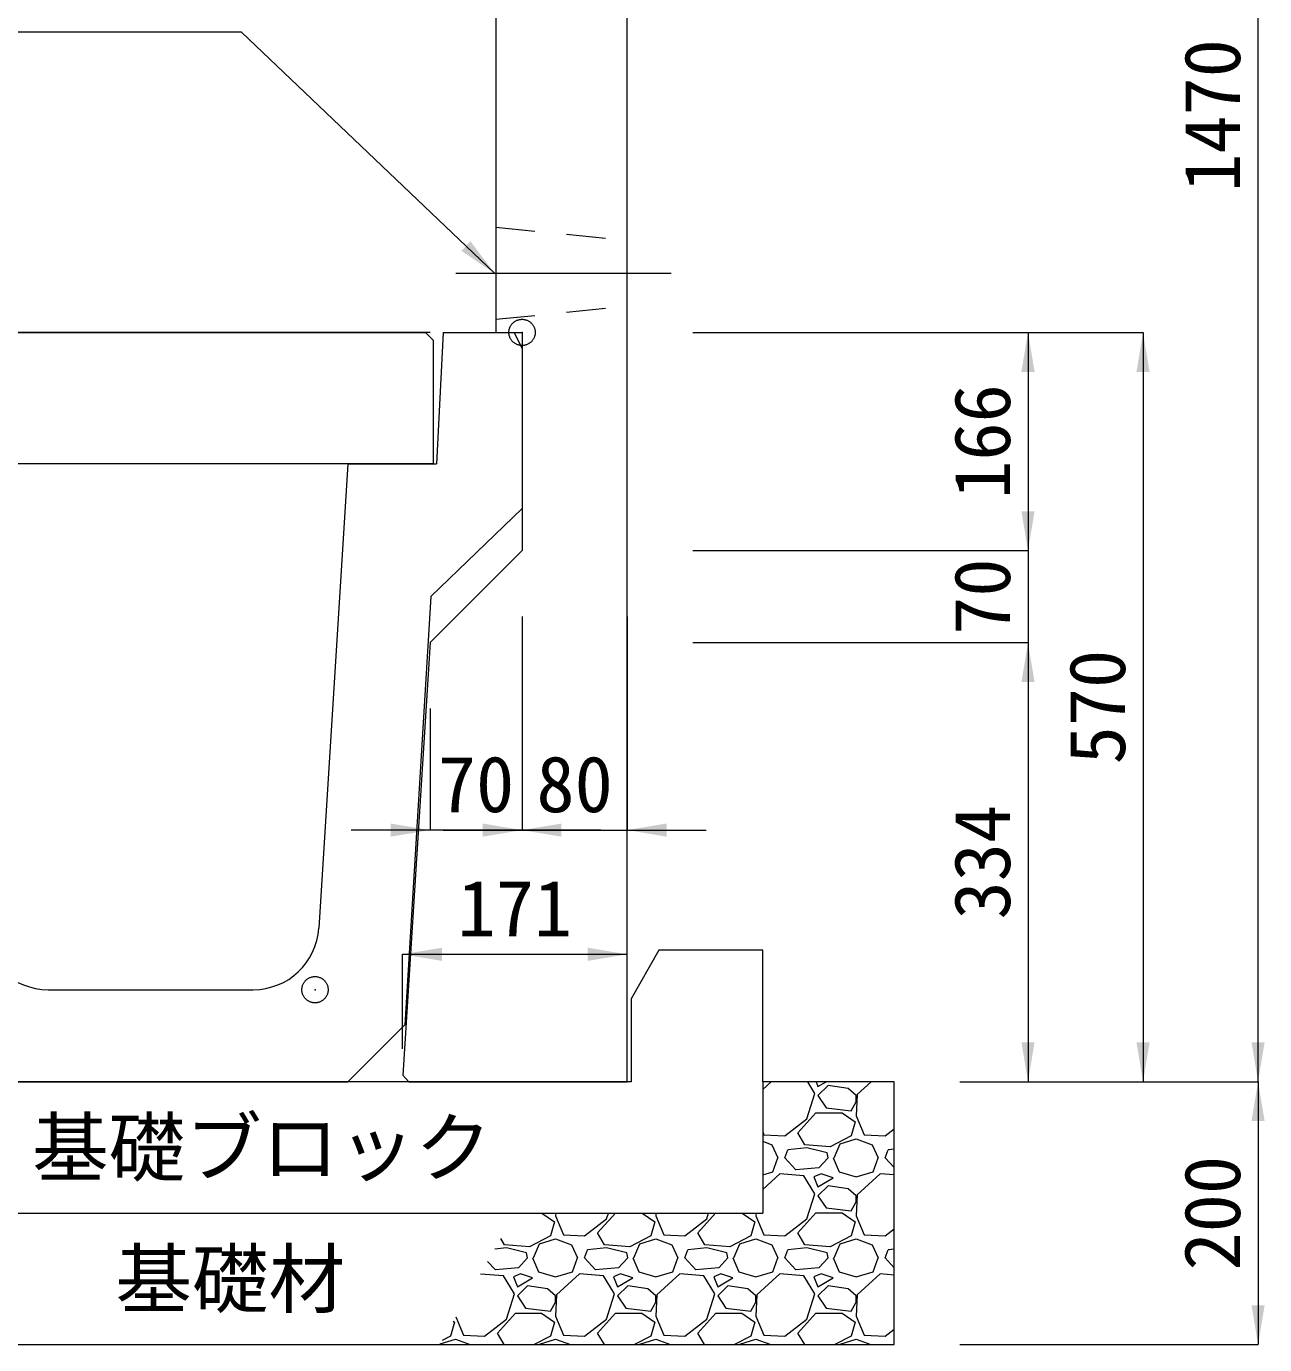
# Model space of a CAD drawing. Units: millimetres at full size, sheet at 1:40. Extents: x 206103 to 244503, y 883348 to 903496.
# Drawn here: x 220014 to 220956, y 897248 to 898251 of the extents above; entities that cross this region are included whole.
import ezdxf
from ezdxf.enums import TextEntityAlignment as Align

# ---------------------------------------------------------------- set-up
doc = ezdxf.new("R2010")
doc.units = ezdxf.units.MM
doc.header["$LTSCALE"] = 40
doc.header["$PDMODE"] = 32
doc.header["$PDSIZE"] = 20
doc.linetypes.add('USER1', pattern=[28.575, 19.05, -3.175, 3.175, -3.175])
doc.linetypes.add('USER2', pattern=[1.35, 0.75, -0.6])
for name, color, linetype, lineweight in [('パネックスKUS', 2, 'Continuous', 20), ('基礎ブロック', 2, 'Continuous', 13), ('基礎材', 7, 'Continuous', 15), ('寸法線', 7, 'Continuous', 13), ('引出線', 4, 'Continuous', 13), ('本体', 2, 'Continuous', 13), ('補助線', 8, 'USER1', 13), ('ﾊｯﾁﾝｸﾞ', 7, 'Continuous', 5)]:
    doc.layers.add(name, color=color, linetype=linetype, lineweight=lineweight)
doc.layers.add('文字', color=7, linetype='Continuous')
doc.styles.add('ＭＳ ゴシック', font='')
doc.styles.get('ＭＳ ゴシック').set_extended_font_data('MS Gothic')

# ---------------------------------------------------------------- blocks, each defined once
blk = doc.blocks.new('filled_arrow')
at = {"color": 0, "linetype": 'Continuous', "lineweight": -2}
blk.add_solid([(7.5, 1.25), (0, 0), (7.5, -1.25)], dxfattribs=at)

msp = doc.modelspace()

# ---------------------------------------------------------------- linework, layer by layer
at = {"layer": 'パネックスKUS'}
for p, q in [((220371.16, 898913.33), (220371.16, 898018.33)), ((220471.16, 897448.33), (220471.16, 898918.33)), ((220371.16, 898018.33), (220391.16, 898018.33)), ((220391.16, 898018.33), (220391.16, 897852.33)), ((220391.16, 897852.33), (220321.16, 897782.33)), ((220321.16, 897782.33), (220300.47, 897453.32)), ((220305.16, 897448.33), (220300.47, 897453.32)), ((220305.16, 897448.33), (220471.16, 897448.33))]:
    msp.add_line(p, q, dxfattribs=at)
at = {"layer": 'パネックスKUS', "linetype": 'USER2', "lineweight": 9}
for p, q in [((220371.16, 898098.33), (220471.16, 898088.33)), ((220371.16, 898028.33), (220471.16, 898038.33))]:
    msp.add_line(p, q, dxfattribs=at)
at = {"layer": '基礎ブロック'}
for p, q in [((220495.21, 897548.33), (220474.21, 897511.33)), ((220574.21, 897548.33), (220495.21, 897548.33)), ((220574.21, 897448.33), (220574.21, 897548.33)), ((220474.21, 897511.33), (220474.21, 897448.33)), ((220474.21, 897448.33), (219912.21, 897448.33)), ((220574.21, 897448.33), (220574.21, 897348.33)), ((219812.21, 897348.33), (220574.21, 897348.33))]:
    msp.add_line(p, q, dxfattribs=at)
at = {"layer": '基礎材', "lineweight": 13}
msp.add_line((220674.21, 897448.33), (220574.21, 897448.33), dxfattribs=at)
at = {"layer": '基礎材'}
for p, q in [((220674.21, 897248.33), (220674.21, 897448.33)), ((219712.21, 897248.33), (220674.21, 897248.33))]:
    msp.add_line(p, q, dxfattribs=at)
at = {"layer": '寸法線'}
for p, q in [((220951.05, 897448.33), (220951.05, 898918.33)), ((220321.16, 898018.33), (219865.21, 898018.33)), ((220521.16, 898018.33), (220863.55, 898018.33)), ((220521.16, 898018.33), (220776.05, 898018.33)), ((220776.05, 898018.33), (220776.05, 897852.33)), ((220863.55, 898018.33), (220863.55, 897448.33)), ((220776.05, 897912.33), (220776.05, 897722.33)), ((220521.16, 897852.33), (220776.05, 897852.33)), ((220521.16, 897852.33), (220776.05, 897852.33)), ((220391.16, 897802.33), (220391.16, 897639.74)), ((220391.16, 897802.33), (220391.16, 897639.74)), ((220471.16, 897802.33), (220471.16, 897639.74)), ((220521.16, 897782.33), (220776.05, 897782.33)), ((220521.16, 897782.33), (220776.05, 897782.33)), ((220776.05, 897782.33), (220776.05, 897448.33)), ((220321.16, 897732.33), (220321.16, 897639.74)), ((220451.16, 897639.74), (220261.16, 897639.74)), ((220331.16, 897639.74), (220531.16, 897639.74)), ((220300.16, 897545.25), (220471.16, 897545.25)), ((220300.16, 897473.33), (220300.16, 897545.25)), ((220471.16, 897473.33), (220471.16, 897545.25)), ((220724.21, 897448.33), (220951.05, 897448.33)), ((220724.21, 897448.33), (220863.55, 897448.33)), ((220724.21, 897448.33), (220776.05, 897448.33)), ((220724.21, 897448.33), (220951.05, 897448.33)), ((220951.05, 897448.33), (220951.05, 897248.33)), ((220724.21, 897248.33), (220951.05, 897248.33))]:
    msp.add_line(p, q, dxfattribs=at)
at = {"layer": '引出線'}
msp.add_lwpolyline([(220370.21, 898063.33), (220177.75, 898246.78), (220006, 898246.78)], dxfattribs=at)
at = {"layer": '本体'}
for p, q in [((220331.16, 898018.33), (220326.16, 897918.33)), ((220331.16, 898018.33), (220385.16, 898018.33)), ((220391.16, 898006.33), (220385.16, 898018.33)), ((220391.16, 898006.33), (220391.16, 897884.33)), ((220258.66, 897918.33), (220236.59, 897565.21)), ((220258.66, 897918.33), (220326.16, 897918.33)), ((220391.16, 897884.33), (220321.66, 897817.33)), ((220321.66, 897817.33), (220302.05, 897491.73)), ((220030.63, 897518.33), (220186.68, 897518.33)), ((220258.66, 897448.33), (220302.05, 897491.73)), ((219958.66, 897448.33), (220258.66, 897448.33))]:
    msp.add_line(p, q, dxfattribs=at)
at = {"layer": '本体', "lineweight": 20}
msp.add_lwpolyline([(219893.66, 897918.33), (219893.66, 898012.33), (219899.66, 898018.33), (220317.66, 898018.33), (220323.66, 898012.33), (220323.66, 897918.33)], close=True, dxfattribs=at)
at = {"layer": '本体'}
for centre, start, end in [((220030.63, 897568.33), 183.57633, 270), ((220186.68, 897568.33), 270, 356.42367)]:
    msp.add_arc(centre, 50, start, end, dxfattribs=at)
at = {"layer": '補助線'}
msp.add_line((220340.85, 898063.33), (220504.56, 898063.33), dxfattribs=at)
for p in [(220391.16, 898018.33), (220233.66, 897518.33)]:
    msp.add_point(p, dxfattribs=at)
at = {"layer": 'ﾊｯﾁﾝｸﾞ'}
for p, q in [((220580.59, 897448.33), (220574.21, 897442.5)), ((220614, 897439.25), (220608.46, 897448.33)), ((220614.79, 897448.33), (220616.29, 897444.58)), ((220616.29, 897444.58), (220622.53, 897448.33)), ((220656.79, 897448.33), (220646.01, 897438.49)), ((220607.91, 897420.2), (220614, 897439.25)), ((220623.91, 897445.35), (220616.29, 897437.73)), ((220616.29, 897437.73), (220622.39, 897428.58)), ((220639.15, 897443.06), (220623.91, 897445.35)), ((220645.25, 897437.73), (220639.15, 897443.06)), ((220646.01, 897438.49), (220645.25, 897422.49)), ((220645.25, 897433.15), (220645.25, 897437.73)), ((220622.39, 897428.58), (220641.44, 897426.3)), ((220641.44, 897426.3), (220645.25, 897433.15)), ((220591.14, 897407.25), (220607.91, 897420.2)), ((220601.05, 897409.53), (220614.77, 897424.77)), ((220614.77, 897424.77), (220634.58, 897424.77)), ((220634.58, 897424.77), (220644.48, 897417.91)), ((220644.48, 897417.91), (220641.44, 897407.25)), ((220645.25, 897422.49), (220651.34, 897408.01)), ((220574.21, 897410.23), (220575.14, 897408.01)), ((220575.14, 897408.01), (220591.14, 897407.25)), ((220606.38, 897400.39), (220601.05, 897409.53)), ((220641.44, 897407.25), (220625.43, 897398.86)), ((220651.34, 897408.01), (220667.34, 897407.25)), ((220667.34, 897407.25), (220674.21, 897412.55)), ((220574.21, 897403.03), (220581.24, 897400.39)), ((220581.24, 897400.39), (220585.81, 897390.48)), ((220591.14, 897390.48), (220593.43, 897396.58)), ((220607.91, 897398.1), (220593.43, 897396.58)), ((220625.43, 897398.86), (220606.38, 897400.39)), ((220623.15, 897394.29), (220607.91, 897398.1)), ((220628.48, 897390.48), (220633.05, 897401.15)), ((220633.05, 897401.15), (220645.25, 897404.96)), ((220645.25, 897404.96), (220657.44, 897400.39)), ((220657.44, 897400.39), (220662.01, 897390.48)), ((220667.34, 897390.48), (220669.63, 897396.58)), ((220674.21, 897397.06), (220669.63, 897396.58)), ((220582, 897379.81), (220585.81, 897390.48)), ((220599.53, 897381.34), (220591.14, 897390.48)), ((220623.91, 897390.48), (220617.05, 897382.86)), ((220623.91, 897390.48), (220623.15, 897394.29)), ((220627.72, 897390.48), (220632.29, 897379.81)), ((220658.2, 897379.81), (220662.01, 897390.48)), ((220674.21, 897383), (220667.34, 897390.48)), ((220574.21, 897377.52), (220582, 897379.81)), ((220587.33, 897378.29), (220574.21, 897366.3)), ((220605.62, 897376.77), (220587.33, 897378.29)), ((220617.05, 897382.86), (220599.53, 897381.34)), ((220614, 897363.05), (220605.62, 897376.77)), ((220618.58, 897378.29), (220613.24, 897376)), ((220627.72, 897375.24), (220618.58, 897378.29)), ((220632.29, 897379.81), (220645.25, 897376)), ((220645.25, 897376), (220658.2, 897379.81)), ((220663.53, 897378.29), (220646.01, 897362.29)), ((220674.21, 897377.4), (220663.53, 897378.29)), ((220613.24, 897376), (220616.29, 897368.38)), ((220616.29, 897368.38), (220627.72, 897375.24)), ((220623.91, 897369.15), (220616.29, 897361.53)), ((220639.15, 897366.86), (220623.91, 897369.15)), ((220645.25, 897361.53), (220639.15, 897366.86)), ((220607.91, 897344), (220614, 897363.05)), ((220616.29, 897361.53), (220622.39, 897352.38)), ((220641.44, 897350.1), (220645.25, 897356.95)), ((220646.01, 897362.29), (220645.25, 897346.29)), ((220645.25, 897356.95), (220645.25, 897361.53)), ((220406.33, 897348.33), (220415.88, 897341.71)), ((220416.74, 897348.33), (220416.65, 897346.29)), ((220416.65, 897346.29), (220422.74, 897331.81)), ((220448.65, 897333.33), (220462.15, 897348.33)), ((220455.51, 897344), (220456.89, 897348.33)), ((220482.53, 897348.33), (220492.08, 897341.71)), ((220492.94, 897348.33), (220492.85, 897346.29)), ((220492.85, 897346.29), (220498.94, 897331.81)), ((220524.85, 897333.33), (220538.35, 897348.33)), ((220531.71, 897344), (220533.09, 897348.33)), ((220558.73, 897348.33), (220568.28, 897341.71)), ((220569.14, 897348.33), (220569.05, 897346.29)), ((220569.05, 897346.29), (220575.14, 897331.81)), ((220601.05, 897333.33), (220614.77, 897348.57)), ((220614.77, 897348.57), (220634.58, 897348.57)), ((220622.39, 897352.38), (220641.44, 897350.1)), ((220634.58, 897348.57), (220644.48, 897341.71)), ((220645.25, 897346.29), (220651.34, 897331.81)), ((220415.88, 897341.71), (220412.84, 897331.05)), ((220438.74, 897331.05), (220455.51, 897344)), ((220492.08, 897341.71), (220489.04, 897331.05)), ((220514.94, 897331.05), (220531.71, 897344)), ((220568.28, 897341.71), (220565.24, 897331.05)), ((220591.14, 897331.05), (220607.91, 897344)), ((220644.48, 897341.71), (220641.44, 897331.05)), ((220667.34, 897331.05), (220674.21, 897336.35)), ((220377.78, 897324.19), (220375, 897328.95)), ((220412.84, 897331.05), (220396.83, 897322.66)), ((220404.45, 897324.95), (220416.65, 897328.76)), ((220416.65, 897328.76), (220428.84, 897324.19)), ((220422.74, 897331.81), (220438.74, 897331.05)), ((220453.98, 897324.19), (220448.65, 897333.33)), ((220489.04, 897331.05), (220473.03, 897322.66)), ((220480.65, 897324.95), (220492.85, 897328.76)), ((220492.85, 897328.76), (220505.04, 897324.19)), ((220498.94, 897331.81), (220514.94, 897331.05)), ((220530.18, 897324.19), (220524.85, 897333.33)), ((220565.24, 897331.05), (220549.23, 897322.66)), ((220556.85, 897324.95), (220569.05, 897328.76)), ((220569.05, 897328.76), (220581.24, 897324.19)), ((220575.14, 897331.81), (220591.14, 897331.05)), ((220606.38, 897324.19), (220601.05, 897333.33)), ((220641.44, 897331.05), (220625.43, 897322.66)), ((220633.05, 897324.95), (220645.25, 897328.76)), ((220645.25, 897328.76), (220657.44, 897324.19)), ((220651.34, 897331.81), (220667.34, 897331.05)), ((220379.31, 897321.9), (220370.39, 897320.96)), ((220396.83, 897322.66), (220377.78, 897324.19)), ((220394.55, 897318.09), (220379.31, 897321.9)), ((220395.31, 897314.28), (220394.55, 897318.09)), ((220399.88, 897314.28), (220404.45, 897324.95)), ((220428.84, 897324.19), (220433.41, 897314.28)), ((220438.74, 897314.28), (220441.03, 897320.38)), ((220455.51, 897321.9), (220441.03, 897320.38)), ((220473.03, 897322.66), (220453.98, 897324.19)), ((220470.75, 897318.09), (220455.51, 897321.9)), ((220471.51, 897314.28), (220470.75, 897318.09)), ((220476.08, 897314.28), (220480.65, 897324.95)), ((220505.04, 897324.19), (220509.61, 897314.28)), ((220514.94, 897314.28), (220517.23, 897320.38)), ((220531.71, 897321.9), (220517.23, 897320.38)), ((220549.23, 897322.66), (220530.18, 897324.19)), ((220546.95, 897318.09), (220531.71, 897321.9)), ((220547.71, 897314.28), (220546.95, 897318.09)), ((220552.28, 897314.28), (220556.85, 897324.95)), ((220581.24, 897324.19), (220585.81, 897314.28)), ((220591.14, 897314.28), (220593.43, 897320.38)), ((220607.91, 897321.9), (220593.43, 897320.38)), ((220625.43, 897322.66), (220606.38, 897324.19)), ((220623.15, 897318.09), (220607.91, 897321.9)), ((220623.91, 897314.28), (220623.15, 897318.09)), ((220628.48, 897314.28), (220633.05, 897324.95)), ((220657.44, 897324.19), (220662.01, 897314.28)), ((220667.34, 897314.28), (220669.63, 897320.38)), ((220674.21, 897320.86), (220669.63, 897320.38)), ((220370.93, 897305.14), (220364.99, 897311.61)), ((220388.45, 897306.66), (220370.93, 897305.14)), ((220395.31, 897314.28), (220388.45, 897306.66)), ((220399.12, 897314.28), (220403.69, 897303.61)), ((220429.6, 897303.61), (220433.41, 897314.28)), ((220447.13, 897305.14), (220438.74, 897314.28)), ((220464.65, 897306.66), (220447.13, 897305.14)), ((220471.51, 897314.28), (220464.65, 897306.66)), ((220475.32, 897314.28), (220479.89, 897303.61)), ((220505.8, 897303.61), (220509.61, 897314.28)), ((220523.33, 897305.14), (220514.94, 897314.28)), ((220540.85, 897306.66), (220523.33, 897305.14)), ((220547.71, 897314.28), (220540.85, 897306.66)), ((220551.52, 897314.28), (220556.09, 897303.61)), ((220582, 897303.61), (220585.81, 897314.28)), ((220599.53, 897305.14), (220591.14, 897314.28)), ((220617.05, 897306.66), (220599.53, 897305.14)), ((220623.91, 897314.28), (220617.05, 897306.66)), ((220627.72, 897314.28), (220632.29, 897303.61)), ((220658.2, 897303.61), (220662.01, 897314.28)), ((220674.21, 897306.8), (220667.34, 897314.28)), ((220377.02, 897300.57), (220359.46, 897302.03)), ((220385.4, 897286.85), (220377.02, 897300.57)), ((220389.98, 897302.09), (220384.64, 897299.8)), ((220384.64, 897299.8), (220387.69, 897292.18)), ((220387.69, 897292.18), (220399.12, 897299.04)), ((220399.12, 897299.04), (220389.98, 897302.09)), ((220403.69, 897303.61), (220416.65, 897299.8)), ((220416.65, 897299.8), (220429.6, 897303.61)), ((220434.93, 897302.09), (220417.41, 897286.09)), ((220453.22, 897300.57), (220434.93, 897302.09)), ((220461.6, 897286.85), (220453.22, 897300.57)), ((220466.18, 897302.09), (220460.84, 897299.8)), ((220460.84, 897299.8), (220463.89, 897292.18)), ((220463.89, 897292.18), (220475.32, 897299.04)), ((220475.32, 897299.04), (220466.18, 897302.09)), ((220479.89, 897303.61), (220492.85, 897299.8)), ((220492.85, 897299.8), (220505.8, 897303.61)), ((220511.13, 897302.09), (220493.61, 897286.09)), ((220529.42, 897300.57), (220511.13, 897302.09)), ((220537.8, 897286.85), (220529.42, 897300.57)), ((220542.38, 897302.09), (220537.04, 897299.8)), ((220537.04, 897299.8), (220540.09, 897292.18)), ((220540.09, 897292.18), (220551.52, 897299.04)), ((220551.52, 897299.04), (220542.38, 897302.09)), ((220556.09, 897303.61), (220569.05, 897299.8)), ((220569.05, 897299.8), (220582, 897303.61)), ((220587.33, 897302.09), (220569.81, 897286.09)), ((220605.62, 897300.57), (220587.33, 897302.09)), ((220614, 897286.85), (220605.62, 897300.57)), ((220618.58, 897302.09), (220613.24, 897299.8)), ((220613.24, 897299.8), (220616.29, 897292.18)), ((220616.29, 897292.18), (220627.72, 897299.04)), ((220627.72, 897299.04), (220618.58, 897302.09)), ((220632.29, 897303.61), (220645.25, 897299.8)), ((220645.25, 897299.8), (220658.2, 897303.61)), ((220663.53, 897302.09), (220646.01, 897286.09)), ((220674.21, 897301.2), (220663.53, 897302.09)), ((220379.31, 897267.8), (220385.4, 897286.85)), ((220395.31, 897292.95), (220387.69, 897285.33)), ((220410.55, 897290.66), (220395.31, 897292.95)), ((220416.65, 897285.33), (220410.55, 897290.66)), ((220417.41, 897286.09), (220416.65, 897270.09)), ((220455.51, 897267.8), (220461.6, 897286.85)), ((220471.51, 897292.95), (220463.89, 897285.33)), ((220486.75, 897290.66), (220471.51, 897292.95)), ((220492.85, 897285.33), (220486.75, 897290.66)), ((220493.61, 897286.09), (220492.85, 897270.09)), ((220531.71, 897267.8), (220537.8, 897286.85)), ((220547.71, 897292.95), (220540.09, 897285.33)), ((220562.95, 897290.66), (220547.71, 897292.95)), ((220569.05, 897285.33), (220562.95, 897290.66)), ((220569.81, 897286.09), (220569.05, 897270.09)), ((220607.91, 897267.8), (220614, 897286.85)), ((220623.91, 897292.95), (220616.29, 897285.33)), ((220639.15, 897290.66), (220623.91, 897292.95)), ((220645.25, 897285.33), (220639.15, 897290.66)), ((220646.01, 897286.09), (220645.25, 897270.09)), ((220387.69, 897285.33), (220393.79, 897276.18)), ((220393.79, 897276.18), (220412.84, 897273.9)), ((220412.84, 897273.9), (220416.65, 897280.75)), ((220416.65, 897280.75), (220416.65, 897285.33)), ((220463.89, 897285.33), (220469.99, 897276.18)), ((220469.99, 897276.18), (220489.04, 897273.9)), ((220489.04, 897273.9), (220492.85, 897280.75)), ((220492.85, 897280.75), (220492.85, 897285.33)), ((220540.09, 897285.33), (220546.19, 897276.18)), ((220546.19, 897276.18), (220565.24, 897273.9)), ((220565.24, 897273.9), (220569.05, 897280.75)), ((220569.05, 897280.75), (220569.05, 897285.33)), ((220616.29, 897285.33), (220622.39, 897276.18)), ((220622.39, 897276.18), (220641.44, 897273.9)), ((220641.44, 897273.9), (220645.25, 897280.75)), ((220645.25, 897280.75), (220645.25, 897285.33)), ((220338.75, 897266.16), (220339.68, 897265.51)), ((220340.69, 897269.51), (220346.54, 897255.61)), ((220362.54, 897254.85), (220379.31, 897267.8)), ((220372.45, 897257.13), (220386.17, 897272.37)), ((220386.17, 897272.37), (220405.98, 897272.37)), ((220405.98, 897272.37), (220415.88, 897265.51)), ((220416.65, 897270.09), (220422.74, 897255.61)), ((220438.74, 897254.85), (220455.51, 897267.8)), ((220448.65, 897257.13), (220462.37, 897272.37)), ((220462.37, 897272.37), (220482.18, 897272.37)), ((220482.18, 897272.37), (220492.08, 897265.51)), ((220492.85, 897270.09), (220498.94, 897255.61)), ((220514.94, 897254.85), (220531.71, 897267.8)), ((220524.85, 897257.13), (220538.57, 897272.37)), ((220538.57, 897272.37), (220558.38, 897272.37)), ((220558.38, 897272.37), (220568.28, 897265.51)), ((220569.05, 897270.09), (220575.14, 897255.61)), ((220591.14, 897254.85), (220607.91, 897267.8)), ((220601.05, 897257.13), (220614.77, 897272.37)), ((220614.77, 897272.37), (220634.58, 897272.37)), ((220634.58, 897272.37), (220644.48, 897265.51)), ((220645.25, 897270.09), (220651.34, 897255.61)), ((220339.68, 897265.51), (220336.64, 897254.85)), ((220377.59, 897248.33), (220372.45, 897257.13)), ((220415.88, 897265.51), (220412.84, 897254.85)), ((220453.79, 897248.33), (220448.65, 897257.13)), ((220492.08, 897265.51), (220489.04, 897254.85)), ((220529.99, 897248.33), (220524.85, 897257.13)), ((220568.28, 897265.51), (220565.24, 897254.85)), ((220606.19, 897248.33), (220601.05, 897257.13)), ((220644.48, 897265.51), (220641.44, 897254.85)), ((220667.34, 897254.85), (220674.21, 897260.15)), ((220328.8, 897248.92), (220340.45, 897252.56)), ((220336.64, 897254.85), (220330.3, 897251.53)), ((220340.45, 897252.56), (220351.73, 897248.33)), ((220346.54, 897255.61), (220362.54, 897254.85)), ((220412.84, 897254.85), (220400.4, 897248.33)), ((220404.28, 897248.33), (220404.45, 897248.75)), ((220404.45, 897248.75), (220416.65, 897252.56)), ((220416.65, 897252.56), (220427.93, 897248.33)), ((220422.74, 897255.61), (220438.74, 897254.85)), ((220489.04, 897254.85), (220476.6, 897248.33)), ((220480.48, 897248.33), (220480.65, 897248.75)), ((220480.65, 897248.75), (220492.85, 897252.56)), ((220492.85, 897252.56), (220504.13, 897248.33)), ((220498.94, 897255.61), (220514.94, 897254.85)), ((220565.24, 897254.85), (220552.8, 897248.33)), ((220556.68, 897248.33), (220556.85, 897248.75)), ((220556.85, 897248.75), (220569.05, 897252.56)), ((220569.05, 897252.56), (220580.33, 897248.33)), ((220575.14, 897255.61), (220591.14, 897254.85)), ((220641.44, 897254.85), (220629, 897248.33)), ((220632.88, 897248.33), (220633.05, 897248.75)), ((220633.05, 897248.75), (220645.25, 897252.56)), ((220645.25, 897252.56), (220656.53, 897248.33)), ((220651.34, 897255.61), (220667.34, 897254.85))]:
    msp.add_line(p, q, dxfattribs=at)

# ---------------------------------------------------------------- block references
at = {"layer": '寸法線', "xscale": 4, "yscale": 4}
for p, rotation in [((220776.05, 898018.33), 270), ((220863.55, 898018.33), 270), ((220776.05, 897852.33), 90), ((220776.05, 897852.33), 90), ((220776.05, 897782.33), 270), ((220776.05, 897782.33), 270), ((220321.16, 897639.74), 180), ((220391.16, 897639.74), 180), ((220471.16, 897545.25), 180), ((220776.05, 897448.33), 90), ((220863.55, 897448.33), 90), ((220951.05, 897448.33), 90), ((220951.05, 897448.33), 270), ((220951.05, 897248.33), 90)]:
    msp.add_blockref('filled_arrow', p, dxfattribs=dict(at, rotation=rotation))
for p in [(220391.16, 897639.74), (220471.16, 897639.74), (220300.16, 897545.25)]:
    msp.add_blockref('filled_arrow', p, dxfattribs=at)
at = {"layer": '引出線', "xscale": 4, "yscale": 4, "rotation": 136.4}
msp.add_blockref('filled_arrow', (220370.21, 898063.33), dxfattribs=at)

# ---------------------------------------------------------------- texts
at = {"layer": '寸法線', "style": 'ＭＳ ゴシック'}
for s, p in [('1470', (220916.05, 898183.33)), ('166', (220741.05, 897935.33)), ('70', (220741.05, 897817.33)), ('570', (220828.55, 897733.33)), ('334', (220741.05, 897615.33)), ('200', (220916.05, 897348.33))]:
    msp.add_text(s, height=42.72, rotation=90, dxfattribs=at).set_placement(p, align=Align.MIDDLE_CENTER)
for s, p in [('70', (220356.16, 897674.74)), ('80', (220431.16, 897674.74)), ('171', (220385.66, 897580.25))]:
    msp.add_text(s, height=42.72, dxfattribs=at).set_placement(p, align=Align.MIDDLE_CENTER)
at = {"layer": '文字', "style": 'ＭＳ ゴシック'}
for s, p in [('基礎ブロック', (220193.21, 897398.33)), ('基礎材', (220169.21, 897298.33))]:
    msp.add_text(s, height=42.72, dxfattribs=at).set_placement(p, align=Align.MIDDLE_CENTER)

doc.saveas('drawing.dxf')
